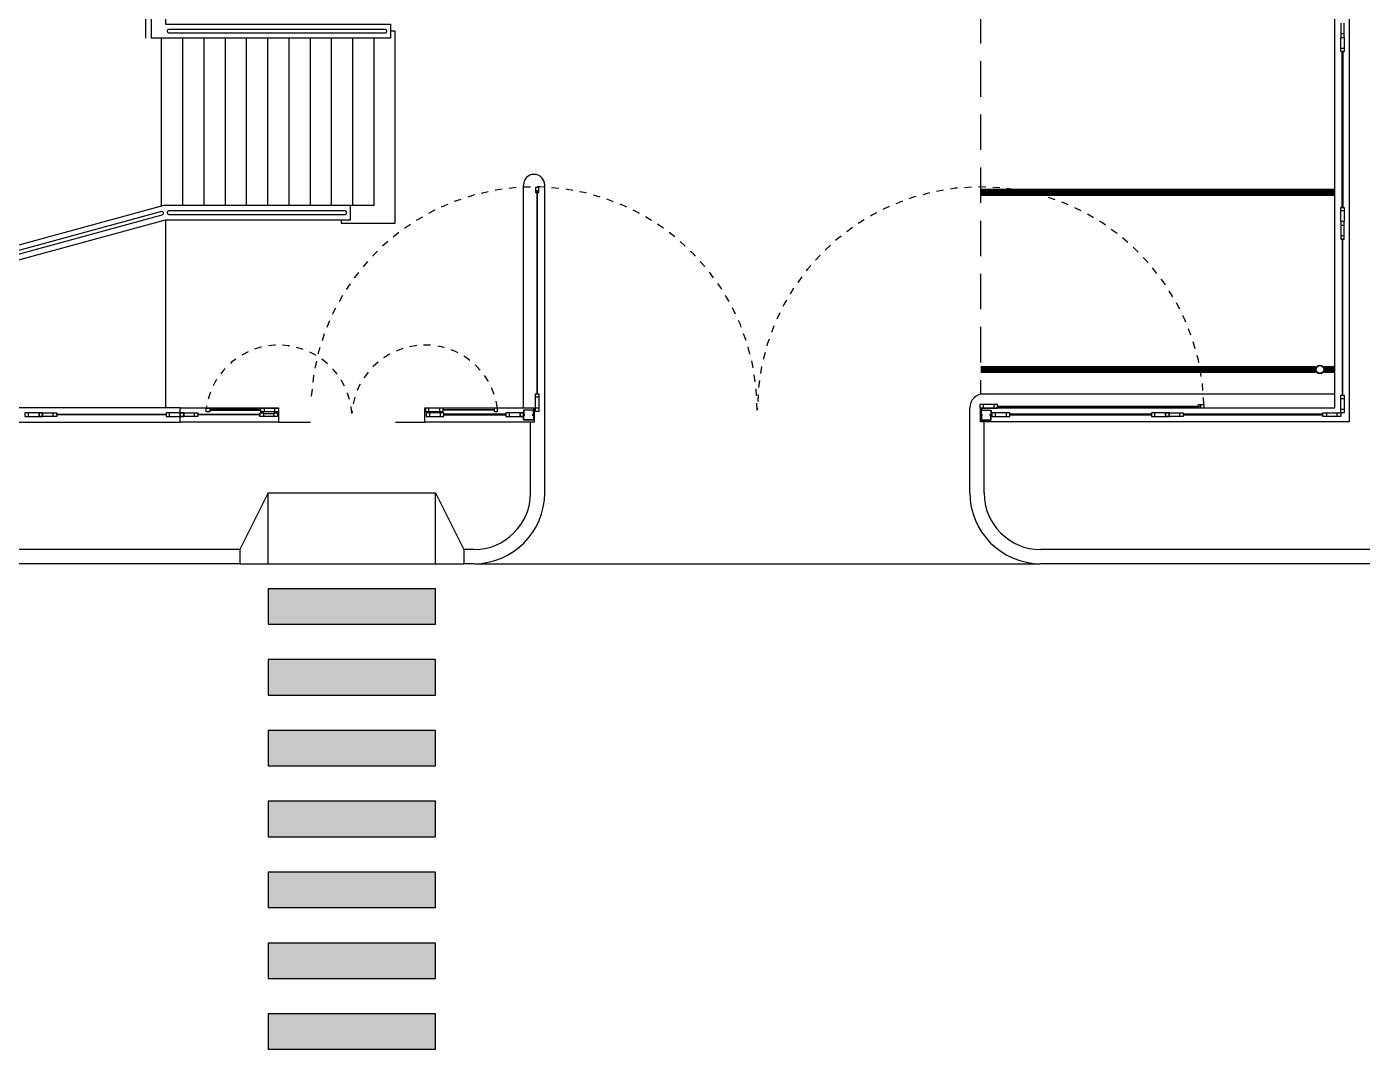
# Model space of a CAD drawing. Header units: millimetres. Extents: x -579 to 213, y -67 to 509.
# Drawn here: x -1.68 to 17.17, y -15.1 to -0.67 of the extents above; entities that cross this region are included whole.
import ezdxf
from ezdxf.xclip import XClip

# ---------------------------------------------------------------- set-up
doc = ezdxf.new("R2010")
doc.units = ezdxf.units.MM
doc.header["$LTSCALE"] = 0.1
for name, pattern in [('X REF - ANELO INST bind$0$X REF - ANELO EXT$0$DASHED', [0.75, 0.5, -0.25]), ('X REF - ANELO INST bind$0$X REF - ANELO EXT$0$DASHED2', [0.375, 0.25, -0.125]), ('X REF - ANELO INST bind$0$X REF - ANELO$0$DASHDOT2', [12.7, 6.35, -3.175, 0, -3.175])]:
    doc.linetypes.add(name, pattern=pattern)
for name, color, linetype in [('X REF - ANELO INST bind$0$X REF - ANELO EXT$0$A-CORDONES', 8, 'Continuous'), ('X REF - ANELO INST bind$0$X REF - ANELO EXT$0$A-VISTAS', 8, 'Continuous'), ('X REF - ANELO INST bind$0$X REF - ANELO EXT$0$C-METALICA', 8, 'Continuous'), ('X REF - ANELO INST bind$0$X REF - ANELO EXT$0$D-BARANDA', 8, 'Continuous'), ('X REF - ANELO INST bind$0$X REF - ANELO EXT$0$MET-COLUMNA METALICA', 7, 'Continuous'), ('X REF - ANELO INST bind$0$X REF - ANELO EXT$0$P-PINT VIAL AMARILLA', 9, 'Continuous'), ('X REF - ANELO INST bind$0$X REF - ANELO EXT$0$P-PINT VIAL BLANCA', 9, 'Continuous'), ('X REF - ANELO INST bind$0$X REF - ANELO EXT$0$PROY-MEDIASOMBRA', 8, 'X REF - ANELO INST bind$0$X REF - ANELO EXT$0$DASHED'), ('X REF - ANELO INST bind$0$X REF - ANELO EXT$0$RLV-CORDONES', 8, 'Continuous'), ('X REF - ANELO INST bind$0$X REF - ANELO$0$MET-EJE CABRIADAS', 8, 'X REF - ANELO INST bind$0$X REF - ANELO$0$DASHDOT2')]:
    doc.layers.add(name, color=color, linetype=linetype)

# ---------------------------------------------------------------- blocks, each defined once
blk = doc.blocks.new('X REF - ANELO INST bind$0$X REF - ANELO EXT$0$parking')
at = {"layer": 'X REF - ANELO INST bind$0$X REF - ANELO EXT$0$P-PINT VIAL AMARILLA', "const_width": 0.1, "elevation": 0}
blk.add_lwpolyline([(-4.75, 0), (0.25, 0)], dxfattribs=at)
blk = doc.blocks.new('X REF - ANELO INST bind$0$X REF - ANELO EXT')
at = {"layer": 'X REF - ANELO INST bind$0$X REF - ANELO EXT$0$P-PINT VIAL BLANCA'}
for points in [[(1.727, -8.6), (1.727, -9.1), (4.089, -9.1), (4.089, -8.6)], [(1.727, -9.6), (1.727, -10.1), (4.089, -10.1), (4.089, -9.6)], [(1.727, -10.6), (1.727, -11.1), (4.089, -11.1), (4.089, -10.6)], [(1.727, -11.6), (1.727, -12.1), (4.089, -12.1), (4.089, -11.6)], [(1.727, -12.6), (1.727, -13.1), (4.089, -13.1), (4.089, -12.6)], [(1.727, -13.6), (1.727, -14.1), (4.089, -14.1), (4.089, -13.6)], [(1.727, -14.6), (1.727, -15.1), (4.089, -15.1), (4.089, -14.6)]]:
    blk.add_hatch(color=254, dxfattribs=at).paths.add_polyline_path(points)
at = {"layer": 'X REF - ANELO INST bind$0$X REF - ANELO EXT$0$A-CORDONES'}
for points in [[(0.279, -0.085), (0.279, -0.629), (3.452, -0.629), (3.452, -0.829), (0.079, -0.829), (0.079, -0.085), (0.279, -0.085)], [(2.887, -3.391), (2.887, -3.191), (0.253, -3.191), (-4.983, -4.619), (-18.297, -4.619), (-18.297, -4.819), (-4.956, -4.819), (0.279, -3.391), (2.887, -3.391)]]:
    blk.add_lwpolyline(points, dxfattribs=at)
at = {"layer": 'X REF - ANELO INST bind$0$X REF - ANELO EXT$0$A-VISTAS'}
for p, q in [((0.218, -0.829), (0.218, -3.191)), ((0.518, -0.829), (0.518, -3.191)), ((0.818, -0.829), (0.818, -3.191)), ((1.118, -0.829), (1.118, -3.191)), ((1.418, -0.829), (1.418, -3.191)), ((1.718, -0.829), (1.718, -3.191)), ((2.018, -0.829), (2.018, -3.191)), ((2.318, -0.829), (2.318, -3.191)), ((2.618, -0.829), (2.618, -3.191)), ((2.918, -0.829), (2.918, -3.191)), ((3.218, -0.829), (3.218, -3.191)), ((3.218, -3.191), (2.887, -3.191)), ((0.279, -3.391), (0.279, -6.047))]:
    blk.add_line(p, q, dxfattribs=at)
for points in [[(11.781, -6.245), (11.781, -6.047), (16.781, -6.047), (16.781, 29.595), (16.781, 29.595), (16.981, 29.595), (16.981, 29.595), (16.981, -6.245), (11.781, -6.245)], [(2.756, -3.391), (2.756, -3.441), (3.518, -3.441), (3.518, -0.729), (3.452, -0.729)], [(-19.997, -6.047), (-19.997, -6.047), (-19.997, -6.247), (0.485, -6.247), (0.485, -6.047), (-19.797, -6.047), (-19.797, -6.047), (-19.797, -6.047), (-19.997, -6.047)]]:
    blk.add_lwpolyline(points, dxfattribs=at)
for points in [[(0.485, -6.047), (1.874, -6.047), (1.874, -6.247), (0.485, -6.247)], [(3.939, -6.047), (5.479, -6.047), (5.479, -6.247), (3.939, -6.247)]]:
    blk.add_lwpolyline(points, close=True, dxfattribs=at)
at = {"layer": 'X REF - ANELO INST bind$0$X REF - ANELO EXT$0$C-METALICA'}
for p, q in [((16.863, -0.618), (16.863, -0.768)), ((16.913, -0.768), (16.913, -0.618)), ((16.863, -0.968), (16.863, -0.818)), ((16.913, -0.818), (16.913, -0.968)), ((16.863, -3.417), (16.863, -3.267)), ((16.913, -3.267), (16.913, -3.417)), ((16.863, -3.467), (16.863, -3.617)), ((16.913, -3.617), (16.913, -3.467)), ((5.498, -6.047), (5.498, -5.897)), ((5.548, -5.897), (5.548, -6.047)), ((11.97, -6.001), (11.82, -6.001)), ((16.863, -6.067), (16.863, -5.917)), ((16.913, -5.917), (16.913, -6.067)), ((-1.506, -6.117), (-1.656, -6.117)), ((-1.656, -6.167), (-1.506, -6.167)), ((-1.456, -6.117), (-1.306, -6.117)), ((-1.306, -6.167), (-1.456, -6.167)), ((0.485, -6.117), (0.335, -6.117)), ((0.335, -6.167), (0.485, -6.167)), ((0.535, -6.117), (0.685, -6.117)), ((0.535, -6.117), (0.685, -6.117)), ((0.685, -6.167), (0.535, -6.167)), ((0.685, -6.167), (0.535, -6.167)), ((1.66, -6.126), (1.81, -6.126)), ((1.81, -6.167), (1.66, -6.167)), ((1.672, -6.051), (1.822, -6.051)), ((1.822, -6.101), (1.672, -6.101)), ((4.145, -6.05), (3.995, -6.05)), ((3.995, -6.1), (4.145, -6.1)), ((4.156, -6.117), (4.006, -6.117)), ((4.006, -6.167), (4.156, -6.167)), ((5.281, -6.117), (5.131, -6.117)), ((5.131, -6.167), (5.281, -6.167)), ((11.82, -6.051), (11.97, -6.051)), ((12.142, -6.117), (11.992, -6.117)), ((11.992, -6.167), (12.142, -6.167)), ((14.392, -6.117), (14.242, -6.117)), ((14.242, -6.167), (14.392, -6.167)), ((14.442, -6.117), (14.592, -6.117)), ((14.592, -6.167), (14.442, -6.167)), ((16.663, -6.117), (16.813, -6.117)), ((16.813, -6.167), (16.663, -6.167))]:
    blk.add_line(p, q, dxfattribs=at)
for points in [[(16.863, -0.768), (16.863, -0.818), (16.913, -0.818), (16.913, -0.768)], [(16.863, -1.018), (16.863, -0.968), (16.913, -0.968), (16.913, -1.018)], [(16.893, -1.018), (16.893, -3.217), (16.883, -3.217), (16.883, -1.018)], [(5.548, -2.984), (5.548, -2.934), (5.498, -2.934), (5.498, -2.984)], [(5.518, -3.008), (5.518, -5.847), (5.528, -5.847), (5.528, -3.008)], [(16.863, -3.267), (16.863, -3.217), (16.913, -3.217), (16.913, -3.267)], [(16.863, -3.417), (16.863, -3.467), (16.913, -3.467), (16.913, -3.417)], [(16.863, -3.617), (16.863, -3.667), (16.913, -3.667), (16.913, -3.617)], [(16.893, -5.867), (16.893, -3.667), (16.883, -3.667), (16.883, -5.867)], [(5.498, -5.897), (5.498, -5.847), (5.548, -5.847), (5.548, -5.897)], [(11.82, -6.001), (11.77, -6.001), (11.77, -6.051), (11.82, -6.051)], [(11.97, -6.051), (12.02, -6.051), (12.02, -6.001), (11.97, -6.001)], [(14.859, -6.031), (12.02, -6.031), (12.02, -6.021), (14.859, -6.021)], [(14.883, -6.001), (14.933, -6.001), (14.933, -6.051), (14.883, -6.051)], [(16.863, -5.917), (16.863, -5.867), (16.913, -5.867), (16.913, -5.917)], [(-1.656, -6.117), (-1.706, -6.117), (-1.706, -6.167), (-1.656, -6.167)], [(-1.456, -6.117), (-1.506, -6.117), (-1.506, -6.167), (-1.456, -6.167)], [(-1.506, -6.117), (-1.456, -6.117), (-1.456, -6.167), (-1.506, -6.167)], [(-1.306, -6.117), (-1.256, -6.117), (-1.256, -6.167), (-1.306, -6.167)], [(0.285, -6.147), (-1.256, -6.147), (-1.256, -6.137), (0.285, -6.137)], [(0.335, -6.117), (0.285, -6.117), (0.285, -6.167), (0.335, -6.167)], [(0.535, -6.167), (0.485, -6.167), (0.485, -6.117), (0.535, -6.117)], [(0.485, -6.167), (0.535, -6.167), (0.535, -6.117), (0.485, -6.117)], [(0.535, -6.117), (0.485, -6.117), (0.485, -6.167), (0.535, -6.167)], [(0.485, -6.117), (0.535, -6.117), (0.535, -6.167), (0.485, -6.167)], [(0.735, -6.167), (0.685, -6.167), (0.685, -6.117), (0.735, -6.117)], [(0.685, -6.117), (0.735, -6.117), (0.735, -6.167), (0.685, -6.167)], [(0.735, -6.137), (1.61, -6.137), (1.61, -6.147), (0.735, -6.147)], [(0.902, -6.101), (0.852, -6.101), (0.852, -6.051), (0.902, -6.051)], [(0.902, -6.081), (1.622, -6.081), (1.622, -6.071), (0.902, -6.071)], [(1.66, -6.167), (1.61, -6.167), (1.61, -6.117), (1.66, -6.117)], [(1.672, -6.101), (1.622, -6.101), (1.622, -6.051), (1.672, -6.051)], [(1.86, -6.167), (1.81, -6.167), (1.81, -6.117), (1.86, -6.117)], [(1.822, -6.051), (1.872, -6.051), (1.872, -6.101), (1.822, -6.101)], [(1.841, -6.101), (1.841, -6.117), (1.852, -6.117), (1.852, -6.101)], [(3.995, -6.05), (3.945, -6.05), (3.945, -6.1), (3.995, -6.1)], [(3.956, -6.167), (4.006, -6.167), (4.006, -6.117), (3.956, -6.117)], [(3.975, -6.1), (3.975, -6.117), (3.964, -6.117), (3.964, -6.1)], [(4.145, -6.1), (4.195, -6.1), (4.195, -6.05), (4.145, -6.05)], [(4.156, -6.167), (4.206, -6.167), (4.206, -6.117), (4.156, -6.117)], [(4.915, -6.08), (4.195, -6.08), (4.195, -6.07), (4.915, -6.07)], [(5.081, -6.137), (4.206, -6.137), (4.206, -6.147), (5.081, -6.147)], [(4.915, -6.1), (4.965, -6.1), (4.965, -6.05), (4.915, -6.05)], [(5.081, -6.167), (5.131, -6.167), (5.131, -6.117), (5.081, -6.117)], [(5.281, -6.167), (5.331, -6.167), (5.331, -6.117), (5.281, -6.117)], [(5.331, -6.167), (5.281, -6.167), (5.281, -6.117), (5.331, -6.117)], [(5.498, -6.066), (5.471, -6.066), (5.471, -6.078), (5.498, -6.078)], [(5.548, -6.047), (5.548, -6.097), (5.498, -6.097), (5.498, -6.047)], [(11.801, -6.051), (11.801, -6.078), (11.789, -6.078), (11.789, -6.051)], [(11.942, -6.167), (11.992, -6.167), (11.992, -6.117), (11.942, -6.117)], [(12.142, -6.167), (12.192, -6.167), (12.192, -6.117), (12.142, -6.117)], [(14.192, -6.137), (12.192, -6.137), (12.192, -6.147), (14.192, -6.147)], [(14.192, -6.167), (14.242, -6.167), (14.242, -6.117), (14.192, -6.117)], [(14.392, -6.167), (14.442, -6.167), (14.442, -6.117), (14.392, -6.117)], [(14.442, -6.167), (14.392, -6.167), (14.392, -6.117), (14.442, -6.117)], [(14.642, -6.167), (14.592, -6.167), (14.592, -6.117), (14.642, -6.117)], [(16.613, -6.137), (14.642, -6.137), (14.642, -6.147), (16.613, -6.147)], [(16.663, -6.167), (16.613, -6.167), (16.613, -6.117), (16.663, -6.117)], [(16.863, -6.167), (16.813, -6.167), (16.813, -6.117), (16.863, -6.117)], [(16.863, -6.117), (16.863, -6.067), (16.913, -6.067), (16.913, -6.117)]]:
    blk.add_lwpolyline(points, close=True, dxfattribs=at)
for points in [[(5.498, -2.984), (5.498, -3.009), (5.548, -3.009), (5.548, -2.984), (5.498, -2.984)], [(14.883, -6.051), (14.858, -6.051), (14.858, -6.001), (14.883, -6.001), (14.883, -6.051)]]:
    blk.add_lwpolyline(points, dxfattribs=at)
at = {"layer": 'X REF - ANELO INST bind$0$X REF - ANELO EXT$0$C-METALICA', "color": 8, "linetype": 'X REF - ANELO INST bind$0$X REF - ANELO EXT$0$DASHED2'}
for centre, radius, start, end in [((5.479, -6.078), 3.151, 0, 176.9776), ((11.782, -6.079), 3.152, 1.4227, 179.9805), ((1.876, -6.195), 1.034, 3.9125, 172.0246), ((3.94, -6.195), 1.035, 8.0548, 176.0836)]:
    blk.add_arc(centre, radius, start, end, dxfattribs=at)
at = {"layer": 'X REF - ANELO INST bind$0$X REF - ANELO EXT$0$D-BARANDA'}
for points in [[(0.324, -0.754), (3.377, -0.754, 0.995994), (3.377, -0.704), (0.324, -0.704, 0.903922)], [(-4.883, -4.719), (0.232, -3.323, 0.995994), (0.219, -3.275), (-4.897, -4.67, 0.903922)], [(0.324, -3.316), (2.812, -3.316, 0.995994), (2.812, -3.266), (0.324, -3.266, 0.903922)]]:
    blk.add_lwpolyline(points, format="xyb", close=True, dxfattribs=at)
at = {"layer": 'X REF - ANELO INST bind$0$X REF - ANELO EXT$0$MET-COLUMNA METALICA'}
for points in [[(5.452, -6.148), (5.468, -6.148, 0.414214), (5.471, -6.145), (5.471, -6.081, 0.414214), (5.468, -6.078), (5.334, -6.078, 0.414214), (5.331, -6.081), (5.331, -6.145, 0.414214), (5.334, -6.148), (5.351, -6.148)], [(5.452, -6.148), (5.468, -6.148, 0.414214), (5.471, -6.145), (5.471, -6.081, 0.414214), (5.468, -6.078), (5.334, -6.078, 0.414214), (5.331, -6.081), (5.331, -6.145, 0.414214), (5.334, -6.148), (5.351, -6.148)], [(5.452, -6.148), (5.468, -6.148, -0.414214), (5.471, -6.151), (5.471, -6.215, -0.414214), (5.468, -6.218), (5.334, -6.218, -0.414214), (5.331, -6.215), (5.331, -6.151, -0.414214), (5.334, -6.148), (5.351, -6.148)], [(5.452, -6.145), (5.468, -6.145, 0.414214), (5.469, -6.145), (5.469, -6.081, 0.414214), (5.468, -6.08), (5.334, -6.08, 0.414214), (5.334, -6.081), (5.334, -6.145, 0.414214), (5.334, -6.145), (5.351, -6.145)], [(5.452, -6.145), (5.468, -6.145, 0.414214), (5.469, -6.145), (5.469, -6.081, 0.414214), (5.468, -6.08), (5.334, -6.08, 0.414214), (5.334, -6.081), (5.334, -6.145, 0.414214), (5.334, -6.145), (5.351, -6.145)], [(5.452, -6.15), (5.468, -6.15, -0.414214), (5.469, -6.151), (5.469, -6.215, -0.414214), (5.468, -6.215), (5.334, -6.215, -0.414214), (5.334, -6.215), (5.334, -6.151, -0.414214), (5.334, -6.15), (5.351, -6.15)], [(5.452, -6.15), (5.468, -6.15, -0.414214), (5.469, -6.151), (5.469, -6.215, -0.414214), (5.468, -6.215), (5.334, -6.215, -0.414214), (5.334, -6.215), (5.334, -6.151, -0.414214), (5.334, -6.15), (5.351, -6.15)], [(11.808, -6.148), (11.792, -6.148, -0.414214), (11.789, -6.145), (11.789, -6.081, -0.414214), (11.792, -6.078), (11.926, -6.078, -0.414214), (11.929, -6.081), (11.929, -6.145, -0.414214), (11.926, -6.148), (11.909, -6.148)], [(11.808, -6.148), (11.792, -6.148, -0.414214), (11.789, -6.145), (11.789, -6.081, -0.414214), (11.792, -6.078), (11.926, -6.078, -0.414214), (11.929, -6.081), (11.929, -6.145, -0.414214), (11.926, -6.148), (11.909, -6.148)], [(11.808, -6.148), (11.792, -6.148, 0.414214), (11.789, -6.151), (11.789, -6.215, 0.414214), (11.792, -6.218), (11.926, -6.218, 0.414214), (11.929, -6.215), (11.929, -6.151, 0.414214), (11.926, -6.148), (11.909, -6.148)], [(11.808, -6.145), (11.792, -6.145, -0.414214), (11.792, -6.145), (11.792, -6.081, -0.414214), (11.792, -6.08), (11.926, -6.08, -0.414214), (11.927, -6.081), (11.927, -6.145, -0.414214), (11.926, -6.145), (11.909, -6.145)], [(11.808, -6.145), (11.792, -6.145, -0.414214), (11.792, -6.145), (11.792, -6.081, -0.414214), (11.792, -6.08), (11.926, -6.08, -0.414214), (11.927, -6.081), (11.927, -6.145, -0.414214), (11.926, -6.145), (11.909, -6.145)], [(11.808, -6.15), (11.792, -6.15, 0.414214), (11.792, -6.151), (11.792, -6.215, 0.414214), (11.792, -6.215), (11.926, -6.215, 0.414214), (11.927, -6.215), (11.927, -6.151, 0.414214), (11.926, -6.15), (11.909, -6.15)], [(11.808, -6.15), (11.792, -6.15, 0.414214), (11.792, -6.151), (11.792, -6.215, 0.414214), (11.792, -6.215), (11.926, -6.215, 0.414214), (11.927, -6.215), (11.927, -6.151, 0.414214), (11.926, -6.15), (11.909, -6.15)]]:
    blk.add_lwpolyline(points, format="xyb", dxfattribs=at)
for radius in [0.06, 0.054]:
    blk.add_circle((16.571, -5.505), radius, dxfattribs=at)
at = {"layer": 'X REF - ANELO INST bind$0$X REF - ANELO EXT$0$P-PINT VIAL AMARILLA', "const_width": 0.1}
for points in [[(16.511, -5.505), (11.781, -5.505)], [(16.781, -5.505), (16.631, -5.505)]]:
    blk.add_lwpolyline(points, dxfattribs=at)
at = {"layer": 'X REF - ANELO INST bind$0$X REF - ANELO EXT$0$P-PINT VIAL BLANCA', "color": 254}
for points in [[(1.727, -8.6), (1.727, -9.1), (4.089, -9.1), (4.089, -8.6)], [(1.727, -9.6), (1.727, -10.1), (4.089, -10.1), (4.089, -9.6)], [(1.727, -10.6), (1.727, -11.1), (4.089, -11.1), (4.089, -10.6)], [(1.727, -11.6), (1.727, -12.1), (4.089, -12.1), (4.089, -11.6)], [(1.727, -12.6), (1.727, -13.1), (4.089, -13.1), (4.089, -12.6)], [(1.727, -13.6), (1.727, -14.1), (4.089, -14.1), (4.089, -13.6)], [(1.727, -14.6), (1.727, -15.1), (4.089, -15.1), (4.089, -14.6)]]:
    blk.add_lwpolyline(points, close=True, dxfattribs=at)
at = {"layer": 'X REF - ANELO INST bind$0$X REF - ANELO EXT$0$PROY-MEDIASOMBRA', "ltscale": 10}
blk.add_lwpolyline([(11.781, 29.595), (11.781, -5.847), (16.781, -5.847), (16.781, 29.595), (11.781, 29.595)], dxfattribs=at)
at = {"layer": 'X REF - ANELO INST bind$0$X REF - ANELO EXT$0$RLV-CORDONES'}
for p, q in [((5.33, -6.047), (5.33, -2.901)), ((5.63, -7.247), (5.63, -2.901)), ((11.83, -5.847), (16.781, -5.847)), ((11.63, -7.247), (11.63, -6.047)), ((4.63, -8.247), (4.49, -8.247))]:
    blk.add_line(p, q, dxfattribs=at)
at = {"layer": 'X REF - ANELO INST bind$0$X REF - ANELO EXT$0$RLV-CORDONES', "color": 253}
for p, q in [((1.874, -6.247), (2.324, -6.247)), ((3.524, -6.247), (3.939, -6.247)), ((5.43, -7.247), (5.43, -6.247)), ((11.83, -7.247), (11.83, -6.247)), ((1.727, -7.247), (1.326, -8.047)), ((1.727, -7.247), (4.089, -7.247)), ((1.727, -8.247), (1.727, -7.247)), ((4.089, -8.247), (4.089, -7.247)), ((4.089, -7.247), (4.49, -8.047)), ((1.326, -8.047), (1.326, -8.247)), ((4.49, -8.047), (4.49, -8.247)), ((4.63, -8.047), (4.49, -8.047)), ((1.326, -8.247), (4.49, -8.247)), ((4.648, -8.247), (12.617, -8.247))]:
    blk.add_line(p, q, dxfattribs=at)
at = {"layer": 'X REF - ANELO INST bind$0$X REF - ANELO EXT$0$RLV-CORDONES'}
blk.add_lwpolyline([(7.455, 43.778), (46.375, 43.778, -0.414214), (50.375, 39.778), (50.375, -4.247, -0.414214), (46.375, -8.247), (12.63, -8.247)], format="xyb", dxfattribs=at)
at = {"layer": 'X REF - ANELO INST bind$0$X REF - ANELO EXT$0$RLV-CORDONES', "color": 253}
blk.add_lwpolyline([(6.736, 43.578), (46.375, 43.578, -0.414214), (50.175, 39.778), (50.175, -4.247, -0.414214), (46.375, -8.047), (12.63, -8.047)], format="xyb", dxfattribs=at)
blk.add_lwpolyline([(1.326, -8.047), (-19.396, -8.047)], dxfattribs=at)
at = {"layer": 'X REF - ANELO INST bind$0$X REF - ANELO EXT$0$RLV-CORDONES'}
blk.add_lwpolyline([(1.326, -8.247), (-19.396, -8.247)], dxfattribs=at)
for centre, radius, start, end in [((5.48, -2.901), 0.15, 0.0035, 180.0035), ((11.83, -6.047), 0.2, 90, 180), ((4.63, -7.247), 1, 270, 0), ((12.63, -7.247), 1, 180, 270)]:
    blk.add_arc(centre, radius, start, end, dxfattribs=at)
at = {"layer": 'X REF - ANELO INST bind$0$X REF - ANELO EXT$0$RLV-CORDONES', "color": 253}
for centre, start, end in [((4.63, -7.247), 270, 0), ((12.63, -7.247), 180, 270)]:
    blk.add_arc(centre, 0.8, start, end, dxfattribs=at)
at = {"rotation": 180}
blk.add_blockref('X REF - ANELO INST bind$0$X REF - ANELO EXT$0$parking', (12.031, -3.005, 0.004), dxfattribs=at)
blk = doc.blocks.new('X REF - ANELO INST bind$0$X REF - ANELO')
at = {"layer": 'X REF - ANELO INST bind$0$X REF - ANELO$0$MET-EJE CABRIADAS'}
blk.add_line((0, -0.827, -0.001), (0, 30.236, -0.001), dxfattribs=at)
blk.add_blockref('X REF - ANELO INST bind$0$X REF - ANELO EXT', (0, 0))
blk = doc.blocks.new('X REF - ANELO INST bind')
ref = blk.add_blockref('X REF - ANELO INST bind$0$X REF - ANELO', (0, 0))
XClip(ref).set_block_clipping_path([(-76.9680737415, -24.7711317477), (92.9860355418, 61.1669630168)])

msp = doc.modelspace()

# ---------------------------------------------------------------- block references
msp.add_blockref('X REF - ANELO INST bind', (0, 0))

doc.saveas('drawing.dxf')
